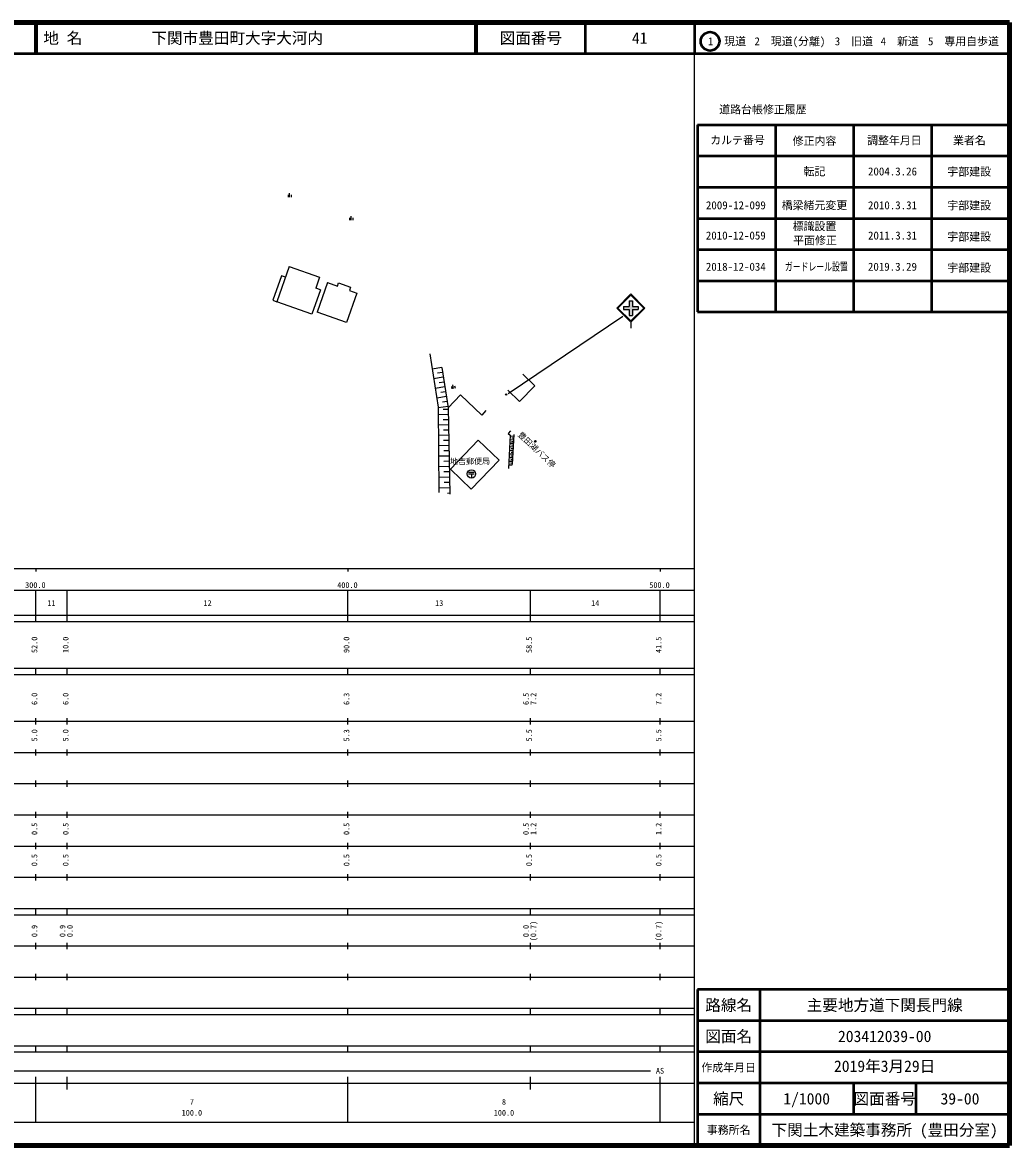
# Model space of a CAD drawing. Units: millimetres on the paper, with parts at other scales. Extents: x 40 to 680, y 20 to 380.
# Drawn here: x 363.7 to 680, y 20 to 380 of the extents above; entities that cross this region are included whole.
import ezdxf
from ezdxf.enums import TextEntityAlignment as Align

# ---------------------------------------------------------------- set-up
doc = ezdxf.new("R2010")
doc.units = ezdxf.units.MM
doc.header["$PDMODE"] = 32
doc.header["$PDSIZE"] = 0.5
for name, color, linetype, lineweight in [('M-BGD', 7, 'Continuous', 25), ('M-STR-STRC', 7, 'Continuous', 25), ('M-TTL', 2, 'Continuous', 140), ('M-TTL-BAND', 7, 'Continuous', 25), ('M-TTL-FRAM', 2, 'Continuous', 50), ('M-TTL-LINE', 7, 'Continuous', 50), ('M-TTL-TXT', 7, 'Continuous', 50)]:
    doc.layers.add(name, color=color, linetype=linetype, lineweight=lineweight)
doc.layers.add('M-OTRS', color=6, linetype='Continuous')
doc.styles.add('ＭＳ ゴシック', font='')
doc.styles.get('ＭＳ ゴシック').set_extended_font_data('MS Gothic')

msp = doc.modelspace()

# ---------------------------------------------------------------- hatches: boundary and pattern name
at = {"layer": 'M-STR-STRC'}
msp.add_hatch(color=256, dxfattribs=at).paths.add_polyline_path([(556.292, 288.961), (558.152, 288.961), (558.153, 290.821), (559.153, 290.82), (559.152, 288.961), (561.012, 288.961), (561.011, 287.961), (559.152, 287.961), (559.151, 286.1), (558.151, 286.101), (558.152, 287.961), (556.291, 287.961)])

# ---------------------------------------------------------------- linework, layer by layer
at = {"layer": 'M-BGD'}
for p, q in [((448.798, 324.798), (448.798, 324.048)), ((449.298, 324.048), (449.298, 325.298)), ((449.798, 324.798), (449.798, 324.048)), ((468.543, 317.365), (468.543, 316.615)), ((469.043, 316.615), (469.043, 317.865)), ((469.543, 317.365), (469.543, 316.615)), ((446.702, 298.825), (443.915, 290.985)), ((449.208, 301.795), (445.165, 290.497)), ((447.976, 298.353), (446.702, 298.825)), ((449.208, 301.795), (458.94, 298.312)), ((458.94, 298.312), (457.687, 294.813)), ((461.427, 296.603), (458.102, 287.172)), ((459.254, 294.252), (456.463, 286.454)), ((459.254, 294.252), (457.687, 294.813)), ((470.858, 293.278), (467.533, 283.847)), ((443.915, 290.985), (445.165, 290.497)), ((456.463, 286.454), (445.165, 290.497)), ((467.533, 283.847), (458.102, 287.172)), ((494.242, 273.781), (496.891, 256.723)), ((498.053, 269.382), (494.955, 268.88)), ((498.304, 267.833), (496.753, 267.582)), ((498.053, 269.382), (500.143, 256.49)), ((524.073, 267.263), (527.913, 263.492)), ((498.555, 266.284), (495.449, 265.781)), ((499.059, 263.178), (495.944, 262.672)), ((498.807, 264.731), (497.252, 264.479)), ((501.202, 263.3), (501.333, 262.561)), ((501.825, 262.648), (501.608, 263.879)), ((502.187, 263.474), (502.317, 262.735)), ((527.913, 263.492), (523.028, 258.479)), ((499.564, 260.062), (496.44, 259.556)), ((499.312, 261.62), (497.752, 261.367)), ((504.085, 260.584), (500.143, 256.49)), ((510.88, 254.138), (504.085, 260.584)), ((519.253, 262.167), (523.028, 258.479)), ((496.891, 256.723), (497.124, 229.312)), ((500.071, 256.938), (496.894, 256.423)), ((499.818, 258.5), (498.253, 258.247)), ((500.153, 255.921), (498.526, 255.893)), ((500.143, 256.49), (500.608, 228.848)), ((500.181, 254.287), (496.913, 254.232)), ((500.208, 252.639), (498.567, 252.611)), ((512.157, 255.59), (510.88, 254.138)), ((500.236, 250.991), (496.94, 250.936)), ((500.264, 249.343), (498.609, 249.316)), ((520.142, 249.071), (519.387, 248.229)), ((500.291, 247.696), (496.968, 247.64)), ((500.319, 246.034), (498.651, 246.006)), ((509.762, 246.066), (500.834, 236.798)), ((516.411, 239.678), (509.762, 246.066)), ((519.387, 248.229), (520.002, 247.689)), ((520.002, 247.689), (519.424, 237.012)), ((521.004, 245.016), (519.86, 245.072)), ((521.06, 246.154), (519.922, 246.21)), ((521.115, 247.286), (519.983, 247.341)), ((521.032, 245.585), (520.461, 245.613)), ((521.087, 246.72), (520.52, 246.748)), ((521.151, 247.946), (520.675, 238.276)), ((500.347, 244.373), (496.997, 244.316)), ((500.375, 242.697), (498.693, 242.669)), ((520.835, 241.569), (519.674, 241.625)), ((520.891, 242.724), (519.736, 242.78)), ((520.948, 243.873), (519.798, 243.929)), ((520.863, 242.146), (520.284, 242.174)), ((520.92, 243.298), (520.343, 243.327)), ((520.976, 244.445), (520.403, 244.473)), ((500.403, 241.022), (497.025, 240.965)), ((500.46, 237.644), (497.054, 237.586)), ((500.432, 239.333), (498.736, 239.304)), ((507.483, 230.41), (516.411, 239.678)), ((520.663, 238.068), (519.484, 238.125)), ((520.721, 239.241), (519.548, 239.298)), ((520.778, 240.408), (519.611, 240.465)), ((520.692, 238.654), (520.104, 238.683)), ((520.749, 239.824), (520.164, 239.853)), ((520.806, 240.988), (520.224, 241.017)), ((500.517, 234.237), (497.082, 234.179)), ((500.489, 235.94), (498.778, 235.912)), ((500.834, 236.798), (507.483, 230.41)), ((506.657, 235.889), (508.457, 235.889)), ((506.657, 235.289), (508.457, 235.289)), ((507.557, 235.289), (507.557, 234.289)), ((500.575, 230.802), (497.112, 230.744)), ((500.546, 232.519), (498.822, 232.49)), ((500.604, 229.07), (499.865, 229.058))]:
    msp.add_line(p, q, dxfattribs=at)
msp.add_lwpolyline([(461.427, 296.603), (464.617, 295.478), (464.988, 296.533), (468.822, 295.181), (468.451, 294.127), (470.858, 293.278)], dxfattribs=at)
for centre, radius in [((518.701, 260.715), 0.2), ((507.557, 235.289), 1.35)]:
    msp.add_circle(centre, radius, dxfattribs=at)
at = {"layer": 'M-OTRS'}
msp.add_point((528.058, 245.733), dxfattribs=at)
at = {"layer": 'M-STR-STRC'}
for p, q in [((554.151, 288.461), (558.651, 292.961)), ((554.505, 288.461), (558.651, 292.607)), ((563.151, 288.46), (558.651, 292.961)), ((562.798, 288.46), (558.651, 292.607)), ((554.151, 288.461), (558.651, 283.96)), ((554.505, 288.461), (558.651, 284.314)), ((556.292, 288.961), (556.291, 287.961)), ((556.292, 288.961), (558.152, 288.961)), ((558.153, 290.821), (558.152, 288.961)), ((558.153, 290.821), (559.153, 290.82)), ((558.651, 283.96), (563.151, 288.46)), ((558.651, 284.314), (562.798, 288.46)), ((559.153, 290.82), (559.152, 288.961)), ((559.152, 288.961), (561.012, 288.961)), ((561.012, 288.961), (561.011, 287.961)), ((519.297, 261.107), (556.075, 285.847)), ((556.291, 287.961), (558.152, 287.961)), ((558.152, 287.961), (558.151, 286.101)), ((558.151, 286.101), (559.151, 286.1)), ((559.152, 287.961), (559.151, 286.1)), ((559.152, 287.961), (561.011, 287.961)), ((558.651, 283.96), (558.651, 281.96))]:
    msp.add_line(p, q, dxfattribs=at)
at = {"layer": 'M-TTL'}
for p, q in [((680, 380), (40, 380)), ((680, 20), (680, 380)), ((40, 20), (680, 20))]:
    msp.add_line(p, q, dxfattribs=at)
at = {"layer": 'M-TTL-BAND'}
for p, q in [((579, 20), (579, 370)), ((40, 205), (579, 205)), ((368, 205), (368, 204)), ((468, 205), (468, 204)), ((568, 205), (568, 204)), ((68, 198), (579, 198)), ((368, 188), (368, 198)), ((378, 188), (378, 198)), ((468, 188), (468, 198)), ((526.5, 188), (526.5, 198)), ((568, 188), (568, 198)), ((40, 190), (579, 190)), ((40, 188), (579, 188)), ((40, 173), (579, 173)), ((368, 171), (368, 173)), ((378, 171), (378, 173)), ((468, 171), (468, 173)), ((526.5, 171), (526.5, 173)), ((568, 171), (568, 173)), ((40, 171), (579, 171)), ((40, 156), (579, 156)), ((368, 155), (368, 157)), ((378, 155), (378, 157)), ((468, 155), (468, 157)), ((526.5, 155), (526.5, 157)), ((568, 155), (568, 157)), ((46, 146), (579, 146)), ((368, 145), (368, 147)), ((378, 145), (378, 147)), ((468, 145), (468, 147)), ((526.5, 145), (526.5, 147)), ((568, 145), (568, 147)), ((368, 135), (368, 137)), ((378, 135), (378, 137)), ((468, 135), (468, 137)), ((526.5, 135), (526.5, 137)), ((568, 135), (568, 137)), ((52, 136), (579, 136)), ((46, 126), (579, 126)), ((368, 125), (368, 127)), ((378, 125), (378, 127)), ((468, 125), (468, 127)), ((526.5, 125), (526.5, 127)), ((568, 125), (568, 127)), ((52, 116), (579, 116)), ((368, 115), (368, 117)), ((378, 115), (378, 117)), ((468, 115), (468, 117)), ((526.5, 115), (526.5, 117)), ((568, 115), (568, 117)), ((46, 106), (579, 106)), ((368, 105), (368, 107)), ((378, 105), (378, 107)), ((468, 105), (468, 107)), ((526.5, 105), (526.5, 107)), ((568, 105), (568, 107)), ((40, 96), (579, 96)), ((40, 94), (579, 94)), ((368, 94), (368, 96)), ((378, 94), (378, 96)), ((468, 94), (468, 96)), ((526.5, 94), (526.5, 96)), ((568, 94), (568, 96)), ((49, 84), (579, 84)), ((368, 83), (368, 85)), ((378, 83), (378, 85)), ((468, 83), (468, 85)), ((526.5, 83), (526.5, 85)), ((568, 83), (568, 85)), ((40, 74), (579, 74)), ((368, 73), (368, 75)), ((378, 73), (378, 75)), ((468, 73), (468, 75)), ((526.5, 73), (526.5, 75)), ((568, 73), (568, 75)), ((40, 64), (579, 64)), ((40, 62), (579, 62)), ((368, 62), (368, 64)), ((378, 62), (378, 64)), ((468, 62), (468, 64)), ((526.5, 62), (526.5, 64)), ((568, 62), (568, 64)), ((40, 52), (579, 52)), ((368, 50), (368, 52)), ((378, 50), (378, 52)), ((468, 50), (468, 52)), ((526.5, 50), (526.5, 52)), ((568, 50), (568, 52)), ((40, 50), (579, 50)), ((71, 44), (565, 44)), ((40, 40), (579, 40)), ((368, 27.5), (368, 42)), ((378, 38), (378, 42)), ((468, 27.5), (468, 42)), ((526.5, 38), (526.5, 42)), ((568, 27.5), (568, 42)), ((68, 27.5), (579, 27.5))]:
    msp.add_line(p, q, dxfattribs=at)
at = {"layer": 'M-TTL-FRAM'}
for p, q in [((580, 347.197), (580, 287.197)), ((580, 347.197), (680, 347.197)), ((580, 287.197), (680, 287.197)), ((680, 70), (580, 70)), ((580, 70), (580, 20))]:
    msp.add_line(p, q, dxfattribs=at)
at = {"layer": 'M-TTL-LINE'}
for p, q in [((367.75, 380), (367.75, 370)), ((368.25, 380), (368.25, 370)), ((508.747, 380), (508.747, 370)), ((509.247, 380), (509.247, 370)), ((543.997, 380), (543.997, 370)), ((579, 380), (579, 370)), ((40, 370), (680, 370)), ((605, 347.197), (605, 287.197)), ((630, 347.197), (630, 287.197)), ((655, 347.197), (655, 287.197)), ((580, 337.197), (680, 337.197)), ((580, 327.197), (680, 327.197)), ((580, 317.197), (680, 317.197)), ((580, 307.197), (680, 307.197)), ((580, 297.197), (680, 297.197)), ((600, 70), (600, 20)), ((680, 60), (580, 60)), ((680, 50), (580, 50)), ((680, 40), (580, 40)), ((630, 40), (630, 30)), ((650, 40), (650, 30)), ((680, 30), (580, 30))]:
    msp.add_line(p, q, dxfattribs=at)
at = {"layer": 'M-TTL-TXT'}
msp.add_circle((584.031, 373.958), 3, dxfattribs=at)

# ---------------------------------------------------------------- texts
at = {"layer": 'M-BGD', "style": 'ＭＳ ゴシック'}
for s, rotation, p in [('豊田湖バス停', 316.612, (533.108, 236.653)), ('地吉郵便局', 0.543, (513.565, 237.921))]:
    msp.add_text(s, height=1.833, rotation=rotation, dxfattribs=at).set_placement(p, align=Align.BOTTOM_RIGHT)
at = {"layer": 'M-TTL-BAND', "style": 'ＭＳ ゴシック'}
for s, p in [('300.0', (367.844, 198.195)), ('400.0', (467.844, 198.195)), ('500.0', (567.844, 198.195)), ('11', (373, 192.405)), ('12', (423, 192.405)), ('13', (497.25, 192.405)), ('14', (547.25, 192.405)), ('AS', (568, 42.5)), ('7', (418, 32.523)), ('8', (518, 32.523)), ('100.0', (418, 29.033)), ('100.0', (518, 29.033))]:
    msp.add_text(s, height=1.833, dxfattribs=at).set_placement(p, align=Align.BOTTOM_CENTER)
for s, p in [('52.0', (369, 180.5)), ('10.0', (379, 180.5)), ('90.0', (469, 180.5)), ('58.5', (527.5, 180.5)), ('41.5', (569, 180.5)), ('6.0', (369, 163.174)), ('6.0', (379, 163.174)), ('6.3', (469, 163.174)), ('6.5', (526.5, 163.174)), ('7.2', (528.87, 163.174)), ('7.2', (569, 163.174)), ('5.0', (369, 151.5)), ('5.0', (379, 151.5)), ('5.3', (469, 151.5)), ('5.5', (527.5, 151.5)), ('5.5', (569, 151.5)), ('0.5', (369, 121.5)), ('0.5', (379, 121.5)), ('0.5', (469, 121.5)), ('0.5', (526.5, 121.5)), ('1.2', (528.87, 121.5)), ('1.2', (569, 121.5)), ('0.5', (369, 111.5)), ('0.5', (379, 111.5)), ('0.5', (469, 111.5)), ('0.5', (527.5, 111.5)), ('0.5', (569, 111.5)), ('0.9', (369, 88.764)), ('0.9', (378, 88.764)), ('0.0', (380.37, 88.764)), ('0.0', (526.5, 88.764)), ('(0.7)', (528.87, 88.764)), ('(0.7)', (569, 88.764))]:
    msp.add_text(s, height=1.833, rotation=90, dxfattribs=at).set_placement(p, align=Align.BOTTOM_CENTER)
at = {"layer": 'M-TTL-TXT', "style": 'ＭＳ ゴシック'}
for s, p in [('地 名', (370.38, 375)), ('下関市豊田町大字大河内', (405.024, 375))]:
    msp.add_text(s, height=3.666, dxfattribs=at).set_placement(p, align=Align.MIDDLE_LEFT)
for s, height, p in [('図面番号', 3.666, (526.622, 375)), ('41', 3.666, (561.497, 375)), ('1\u3000現道', 2.566, (589.448, 373.958)), ('2\u3000現道(分離)', 2.566, (609.619, 373.958)), ('3\u3000旧道', 2.566, (630.121, 373.958)), ('4\u3000新道', 2.566, (644.824, 373.958)), ('5\u3000専用自歩道', 2.566, (665.228, 373.958)), ('道路台帳修正履歴', 2.566, (600.968, 352.113)), ('カルテ番号', 2.566, (592.839, 342.277)), ('修正内容', 2.566, (617.509, 342.023)), ('調整年月日', 2.566, (643.089, 342.197)), ('業者名', 2.566, (667.134, 342.197)), ('転記', 2.566, (617.5, 332.245)), ('2004.3.26', 2.566, (642.5, 332.245)), ('宇部建設', 2.566, (667.077, 332.189)), ('2009-12-099', 2.566, (592.311, 321.4)), ('橋梁緒元変更', 2.566, (617.5, 321.4)), ('2010.3.31', 2.566, (642.5, 321.4)), ('宇部建設', 2.566, (667.077, 321.343)), ('宇部建設', 2.566, (667.077, 311.343)), ('宇部建設', 2.566, (667.077, 301.343)), ('路線名', 3.666, (590, 65)), ('路線名', 3.666, (590, 65)), ('主要地方道下関長門線', 3.666, (640, 65)), ('図面名', 3.666, (590, 55)), ('図面名', 3.666, (590, 55)), ('203412039-00', 3.666, (640, 55)), ('作成年月日', 2.566, (590, 45)), ('作成年月日', 2.566, (590, 45)), ('縮尺', 3.666, (590, 35)), ('縮尺', 3.666, (590, 35)), ('1/1000', 3.666, (615, 35)), ('図面番号', 3.666, (640, 35)), ('図面番号', 3.666, (640, 35)), ('39-00', 3.666, (664.125, 35)), ('事務所名', 2.566, (590, 25)), ('事務所名', 2.566, (590, 25)), ('下関土木建築事務所 (豊田分室)', 3.666, (640, 25))]:
    msp.add_text(s, height=height, dxfattribs=at).set_placement(p, align=Align.MIDDLE_CENTER)
for s, height, p in [('標識設置', 2.566, (610.52, 312.626)), ('2010-12-059', 2.566, (582.686, 309.65)), ('平面修正', 2.566, (610.649, 308.098)), ('2018-12-034', 2.566, (582.686, 299.65)), ('2019.3.29', 2.566, (634.625, 299.65)), ('2019年3月29日', 3.666, (623.75, 42.5))]:
    msp.add_text(s, height=height, dxfattribs=at).set_placement(p, align=Align.BOTTOM_LEFT)
msp.add_text('2011.3.31', height=2.566, dxfattribs=at).set_placement((642.5, 309.65), align=Align.BOTTOM_CENTER)
at = {"layer": 'M-TTL-TXT', "style": 'ＭＳ ゴシック', "width": 0.7}
msp.add_text('ガードレール設置', height=2.566, dxfattribs=at).set_placement((608.035, 299.65), align=Align.BOTTOM_LEFT)

doc.saveas('drawing.dxf')
